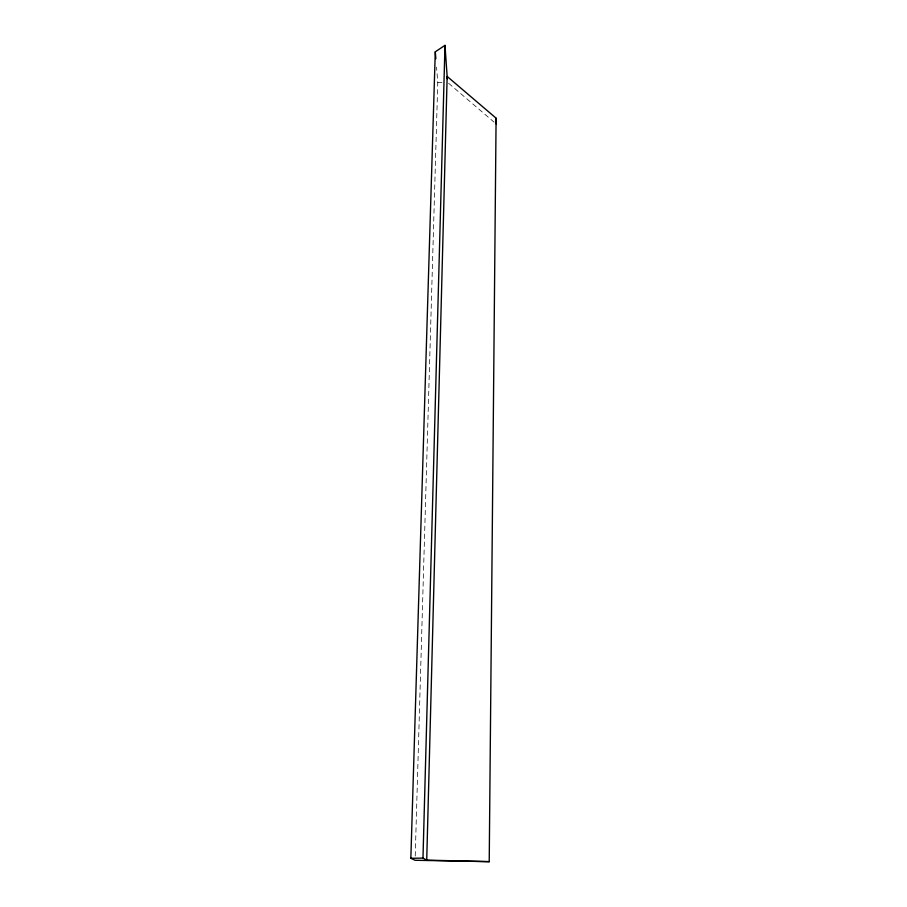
<?xml version="1.0" encoding="UTF-8"?>
<svg xmlns="http://www.w3.org/2000/svg" width="907" height="907" viewBox="0 0 907 907"><rect width="100%" height="100%" fill="white"/><g stroke="black" fill="none" stroke-linecap="round" stroke-linejoin="round"><path stroke-width="0.68" stroke-dasharray="4.54 3.4" d="M415.225 856.038L437.775 82.424L436.528 67.118M437.775 82.424L441.97 82.412M448.614 83.285L494.043 122.105"/><path stroke-width="1.36" d="M489.224 861.65L496.095 118.171L447.151 76.437L426.721 860.131L489.224 861.65L415.1 860.278L410.848 858.283L435.281 51.812L444.986 45.35L447.31 78.818M426.721 860.131L422.979 858.101L444.986 45.35M410.848 858.283L422.979 858.101M435.281 51.812L435.848 58.762M496.095 118.171L496.152 123.908"/></g></svg>
